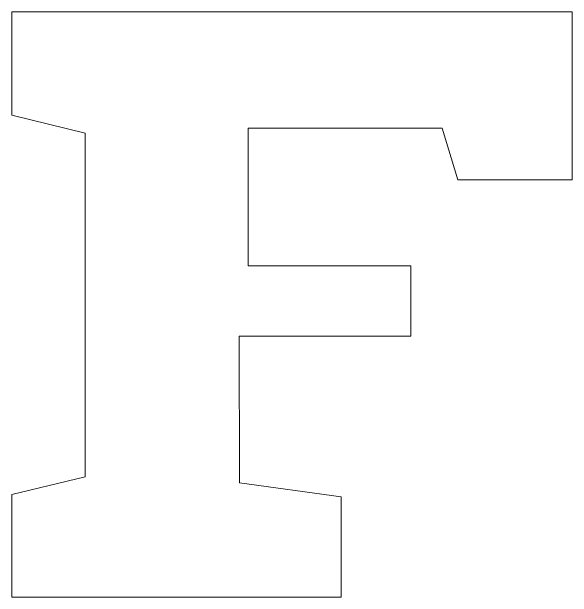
# Model space of a CAD drawing. Header units: centimetres. Extents: x -250 to 250, y -508 to 508.
# Drawn here: x -158.59 to -131.53, y -32.53 to -4.27 of the extents above; entities that cross this region are included whole.
import ezdxf

# ---------------------------------------------------------------- set-up
doc = ezdxf.new("R2010")
doc.units = ezdxf.units.CM
doc.header["$MEASUREMENT"] = 0
doc.layers.add('Capa 1', color=7, linetype='Continuous')

msp = doc.modelspace()

# ---------------------------------------------------------------- linework, layer by layer
at = {"layer": 'Capa 1', "color": 114, "lineweight": 9}
msp.add_open_spline([(-137.80495, -9.89659), (-137.80495, -9.89659), (-147.16867, -9.89659), (-147.16867, -9.89659), (-147.16867, -9.89659), (-147.16867, -16.52787), (-147.16867, -16.52787), (-147.16867, -16.52787), (-139.32685, -16.52787), (-139.32685, -16.52787), (-139.32685, -16.52787), (-139.32685, -19.92514), (-139.32685, -19.92514), (-139.32685, -19.92514), (-147.60289, -19.92514), (-147.60289, -19.92514), (-147.60289, -19.92514), (-147.58708, -27.00021), (-147.58708, -27.00021), (-147.58708, -27.00021), (-142.68764, -27.68567), (-142.68764, -27.68567), (-142.68764, -27.68567), (-142.68764, -32.52512), (-142.68764, -32.52512), (-142.68764, -32.52512), (-158.58614, -32.52512), (-158.58614, -32.52512), (-158.58614, -32.52512), (-158.58614, -27.57066), (-158.58614, -27.57066), (-158.58614, -27.57066), (-155.03865, -26.71351), (-155.03865, -26.71351), (-155.03865, -26.71351), (-155.03865, -10.12522), (-155.03865, -10.12522), (-155.03865, -10.12522), (-158.58614, -9.26807), (-158.58614, -9.26807), (-158.58614, -9.26807), (-158.58614, -4.27076), (-158.58614, -4.27076), (-158.58614, -4.27076), (-131.53172, -4.27076), (-131.53172, -4.27076), (-131.53172, -4.27076), (-131.53172, -12.3823), (-131.53172, -12.3823), (-131.53172, -12.3823), (-137.05812, -12.3823), (-137.05812, -12.3823), (-137.05812, -12.3823), (-137.80495, -9.89659), (-137.80495, -9.89659)], degree=3, knots=[0, 0, 0, 0, 0.05555556, 0.05555556, 0.05555556, 0.11111111, 0.11111111, 0.11111111, 0.16666667, 0.16666667, 0.16666667, 0.22222222, 0.22222222, 0.22222222, 0.27777778, 0.27777778, 0.27777778, 0.33333333, 0.33333333, 0.33333333, 0.38888889, 0.38888889, 0.38888889, 0.44444444, 0.44444444, 0.44444444, 0.5, 0.5, 0.5, 0.55555556, 0.55555556, 0.55555556, 0.61111111, 0.61111111, 0.61111111, 0.66666667, 0.66666667, 0.66666667, 0.72222222, 0.72222222, 0.72222222, 0.77777778, 0.77777778, 0.77777778, 0.83333333, 0.83333333, 0.83333333, 0.88888889, 0.88888889, 0.88888889, 0.94444444, 0.94444444, 0.94444444, 1, 1, 1, 1], dxfattribs=at)

doc.saveas('drawing.dxf')
